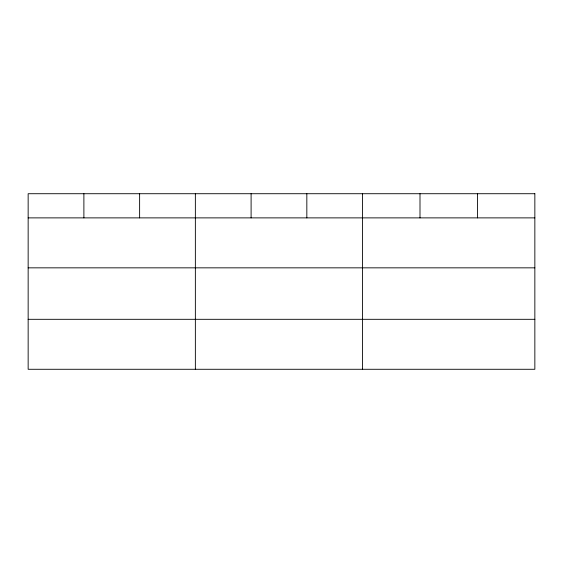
<?xml version="1.0" encoding="UTF-8"?>
<svg xmlns="http://www.w3.org/2000/svg" width="563" height="563" viewBox="0 0 563 563"><rect width="100%" height="100%" fill="white"/><g stroke="black" fill="none" stroke-linecap="round" stroke-linejoin="round"><path stroke-width="0.84" d="M28.15 217.881L534.85 217.881M28.15 267.84L534.85 267.84M28.15 319.312L534.85 319.312M477.424 193.721L477.424 217.881M419.998 193.721L419.998 217.881M362.572 193.721L362.572 369.279M306.835 193.721L306.835 217.881M251.098 193.721L251.098 217.881M195.361 193.721L195.361 369.279M139.624 193.721L139.624 217.881M83.887 193.721L83.887 217.881M534.85 193.721L28.15 193.721L28.15 369.279L534.85 369.279L534.85 193.721"/></g></svg>
